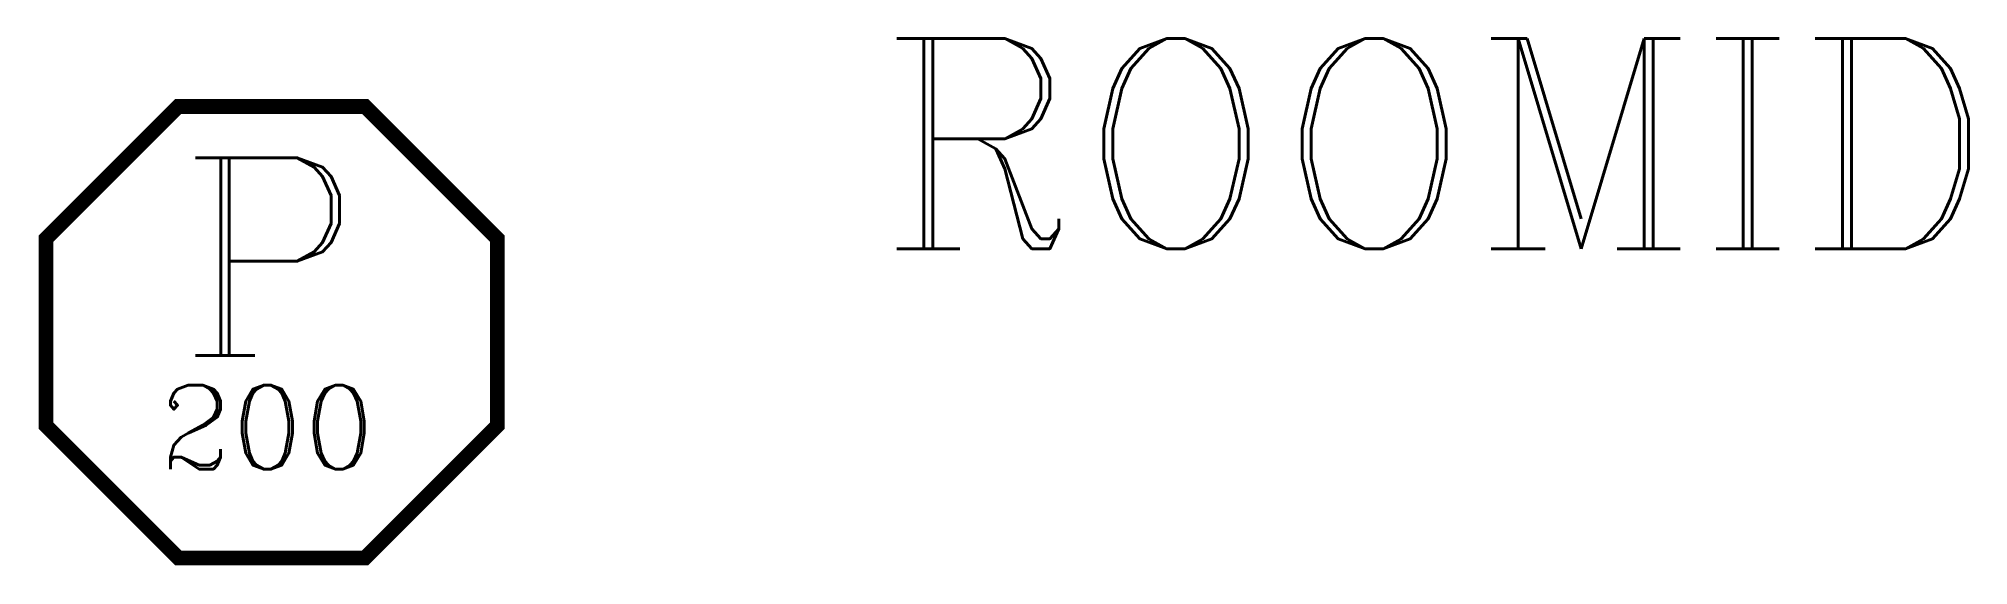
# Model space of a CAD drawing. Header units: inches. Extents: x -11.8 to 85.8, y -11.8 to 14.8.
import ezdxf

# ---------------------------------------------------------------- set-up
doc = ezdxf.new("R2010")
doc.units = ezdxf.units.IN
doc.header["$LTSCALE"] = 48
doc.header["$MEASUREMENT"] = 0
doc.styles.add('ROMANC', font='COMPLEX.SHX')
doc.styles.add('WSNotes', font='complex.shx', dxfattribs={"height": 18})

msp = doc.modelspace()

# ---------------------------------------------------------------- texts
at = {"style": 'WSNotes', "flags": 1}
msp.add_attdef('ROOMID', (30.7, 4.217), '', height=10.625, dxfattribs=at)

# ---------------------------------------------------------------- wipeouts: each hides what was drawn before it
msp.add_wipeout([(-11.412, 11.412), (11.412, 11.412), (11.412, -11.412), (-11.412, -11.412)])

# ---------------------------------------------------------------- next in the draw order: linework, layer by layer
at = {"const_width": 0.75}
msp.add_lwpolyline([(4.727, -11.412), (11.412, -4.727), (11.412, 4.727), (4.727, 11.412), (-4.727, 11.412), (-11.412, 4.727), (-11.412, -4.727), (-4.727, -11.412)], close=True, dxfattribs=at)

# ---------------------------------------------------------------- next in the draw order: texts
at = {"insert": (0, 3.823), "char_height": 10, "width": 10.36759, "attachment_point": 5}
msp.add_mtext('{\\Fcomplex|c0;P}', dxfattribs=at)
at = {"insert": (-5.668, -2.683), "char_height": 4.2378, "width": 28.25226, "attachment_point": 1, "style": 'ROMANC'}
msp.add_mtext('200', dxfattribs=at)

doc.saveas('drawing.dxf')
